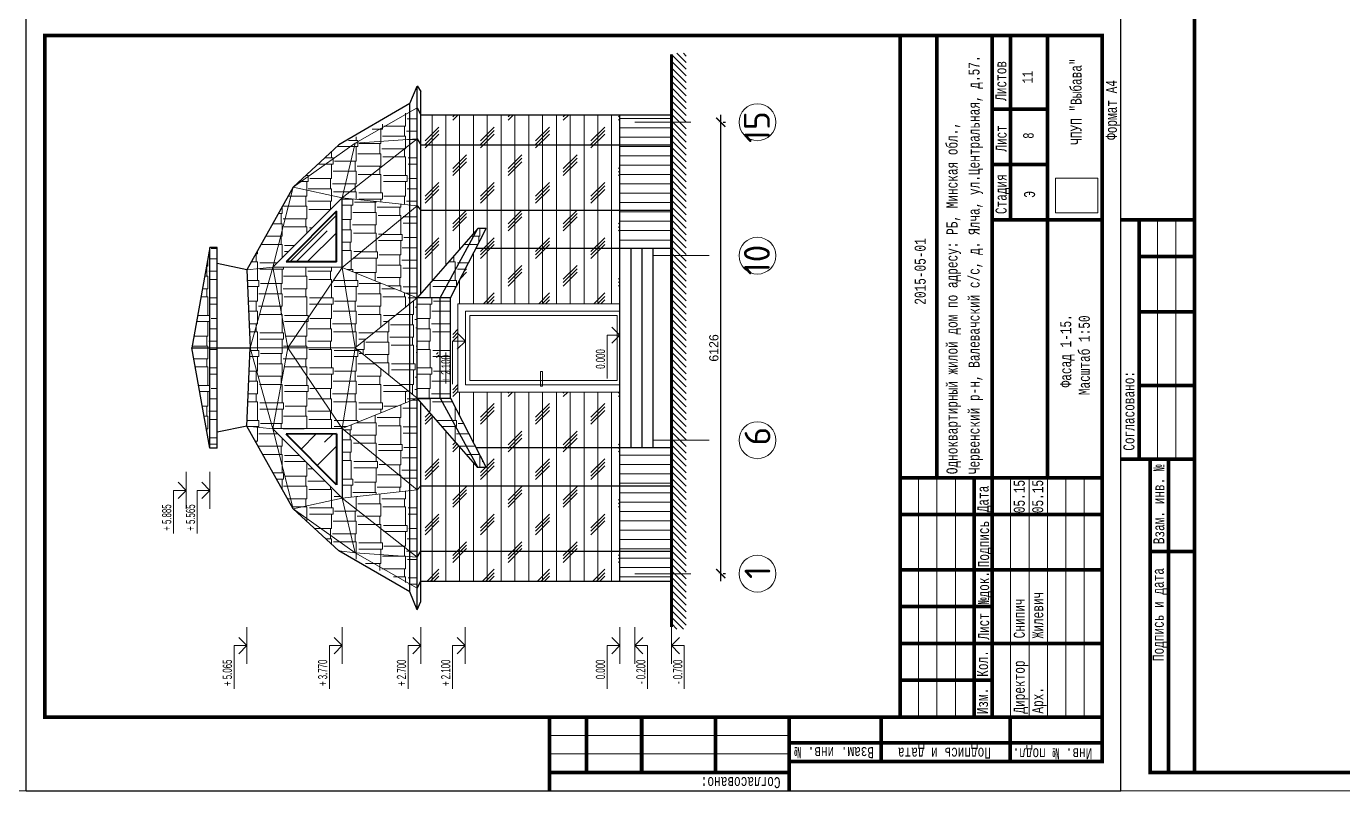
# Model space of a CAD drawing. Header units: millimetres. Extents: x -1532494 to -7068, y -619762 to -143013.
# Drawn here: x -74907 to -57044, y -206038 to -195638 of the extents above; entities that cross this region are included whole.
import ezdxf

# ---------------------------------------------------------------- set-up
doc = ezdxf.new("R2010")
doc.units = ezdxf.units.MM
doc.linetypes.add('GOST2.303 5', pattern=[24, 20, -1.5, 1, -1.5])
doc.linetypes.add('штрихпунктирнаяX2', pattern=[50.8, 25.4, -12.7, 0, -12.7])
doc.layers.get('0').update_dxf_attribs({"color": 251, "lineweight": 15})
for name, color, linetype, lineweight in [('Mebel', 34, 'Continuous', 18), ('заливка', 252, 'Continuous', 13), ('линия', 7, 'Continuous', 30), ('окна', 142, 'Continuous', 20), ('Окно', 144, 'Continuous', 40), ('Оси', 7, 'штрихпунктирнаяX2', 18), ('размеры', 7, 'Continuous', 18), ('уровень земли', 7, 'Continuous', 120)]:
    doc.layers.add(name, color=color, linetype=linetype, lineweight=lineweight)
doc.layers.add('рамка', color=105, linetype='Continuous', lineweight=30, plot=False)
doc.styles.add('GOST', font='cour.ttf', dxfattribs={"width": 0.6, "height": 3})
doc.styles.add('Style1', font='cour.ttf', dxfattribs={"width": 0.61, "height": 2.5})
doc.styles.add('style2', font='cour.ttf', dxfattribs={"width": 0.6, "height": 3})
doc.dimstyles.new('ISO-25', dxfattribs={"dimscale": 50, "dimtxt": 2.5, "dimasz": 2.5, "dimexe": 1.25, "dimexo": 0.625, "dimtad": 1, "dimdec": 0, "dimtxsty": 'Standard', "dimblk": 'ARCHTICK', "dimcen": 2.5, "dimdle": 2, "dimclrt": 256, "dimadec": 0, "dimazin": 0, "dimtfac": 1, "dimtdec": 0, "dimtmove": 1, "dimatfit": 2, "dimfxl": 1, "dimarcsym": 0})
picture_1 = doc.add_image_def('image1.jpg', size_in_pixel=(187, 229))
picture_2 = doc.add_image_def('image2.jpg', size_in_pixel=(187, 229))
pattern_1 = [(90, (6347.9, 55.14), (-335.28, 712.47), [167.64, -139.7, 195.58, -83.82, 251.46, -111.76]), (90, (6333.92, 222.78), (-335.28, 712.47), [139.7, -530.86, 111.76, -167.64]), (90, (6368.85, 558.06), (-335.28, 712.47), [83.82, -866.14]), (180, (6347.9, 55.14), (-335.28, -237.49), [321.31, -1019.81]), (180, (6347.9, 222.78), (-335.28, -237.49), [314.325, -1026.795]), (180, (6347.9, 362.48), (-335.28, -237.49), [293.37, -1047.75]), (180, (6368.85, 558.06), (-335.28, -237.49), [321.31, -1019.81]), (180, (6368.85, 641.88), (-335.28, -237.49), [321.31, -1019.81]), (180, (6347.9, 893.34), (-335.28, -237.49), [307.34, -1033.78])]
pattern_2 = [(90, (-301169.8, -62729.3), (-335.28, 712.47), [167.64, -139.7, 195.58, -83.82, 251.46, -111.76]), (90, (-301183.76, -62561.67), (-335.28, 712.47), [139.7, -530.86, 111.76, -167.64]), (90, (-301148.84, -62226.4), (-335.28, 712.47), [83.82, -866.14]), (180, (-301169.8, -62729.31), (-335.28, -237.49), [321.31, -1019.81]), (180, (-301169.8, -62561.67), (-335.28, -237.49), [314.325, -1026.795]), (180, (-301169.8, -62421.97), (-335.28, -237.49), [293.37, -1047.75]), (180, (-301148.84, -62226.4), (-335.28, -237.49), [321.31, -1019.81]), (180, (-301148.84, -62142.57), (-335.28, -237.49), [321.31, -1019.81]), (180, (-301169.8, -61891.11), (-335.28, -237.49), [307.34, -1033.78])]
pattern_3 = [(90, (-301169.8, -63674.9), (-335.28, 712.47), [167.64, -139.7, 195.58, -83.82, 251.46, -111.76]), (90, (-301183.76, -63507.27), (-335.28, 712.47), [139.7, -530.86, 111.76, -167.64]), (90, (-301148.84, -63172), (-335.28, 712.47), [83.82, -866.14]), (180, (-301169.8, -63674.9), (-335.28, -237.49), [321.31, -1019.81]), (180, (-301169.8, -63507.27), (-335.28, -237.49), [314.325, -1026.795]), (180, (-301169.8, -63367.57), (-335.28, -237.49), [293.37, -1047.75]), (180, (-301148.84, -63172), (-335.28, -237.49), [321.31, -1019.81]), (180, (-301148.84, -63088.17), (-335.28, -237.49), [321.31, -1019.81]), (180, (-301169.8, -62836.7), (-335.28, -237.49), [307.34, -1033.78])]

# ---------------------------------------------------------------- blocks, each defined once
blk = doc.blocks.new('вакепкеакепке')
at = {"color": 7, "linetype": 'GOST2.303 5'}
for p, q in [((168051385, 308359340), (168057885, 308359340)), ((168051385, 308358840), (168057885, 308358840)), ((168051385, 308358340), (168057885, 308358340)), ((168051385, 308356840), (168057885, 308356840)), ((168051385, 308356340), (168057885, 308356340)), ((168051385, 308355840), (168057885, 308355840)), ((168051385, 308355340), (168057885, 308355340)), ((168051385, 308354840), (168057885, 308354840))]:
    blk.add_line(p, q, dxfattribs=at)
at = {"const_width": 100}
blk.add_lwpolyline([(168051385, 308359840), (168069885, 308359840), (168069885, 308354353), (168051385, 308354353)], close=True, dxfattribs=at)
for points in [[(168052385, 308359840), (168052385, 308357340)], [(168053385, 308359887), (168053385, 308354400)], [(168054385, 308359887), (168054385, 308357340)], [(168055385, 308354400), (168055385, 308359887)], [(168056885, 308359887), (168056885, 308354400)], [(168057885, 308354353), (168057885, 308359840)], [(168057931, 308358840), (168069885, 308358840)], [(168057885, 308357826), (168051385, 308357826)], [(168057885, 308357340), (168051385, 308357340)], [(168057885, 308357340), (168069885, 308357340)], [(168064885, 308354353), (168064885, 308357340)], [(168066385, 308357340), (168066385, 308355840)], [(168067885, 308357340), (168067885, 308355840)], [(168064885, 308356840), (168069885, 308356840)], [(168057885, 308355840), (168069885, 308355840)]]:
    blk.add_lwpolyline(points, dxfattribs=at)
at = {"color": 7, "linetype": 'GOST2.303 5', "style": 'style2', "width": 0.6}
for s, p in [('2015-05-01', (168062579, 308359144)), ('Одноквартирный жилой дом по адресу: РБ, Минская обл.,  ', (168057980, 308358281)), ('Червенский р-н, Валевачский с/с, д. Ялча, ул.Центральная, д.57. ', (168057980, 308357683)), ('Изм.', (168051464, 308357455)), ('Кол.', (168052482, 308357455)), ('Лист', (168053488, 308357424)), ('№док.', (168054453, 308357424)), ('Подпись', (168055453, 308357424)), ('Дата', (168056947, 308357439)), ('Стадия', (168065039, 308356948)), ('Лист', (168066732, 308356949)), ('Листов', (168068113, 308356956)), ('Директор', (168051482, 308356455)), ('Снипич', (168053525, 308356455)), ('05.15', (168056921, 308356455)), ('Э', (168065484, 308356176)), ('Арх.', (168051482, 308355955)), ('Жилевич', (168053525, 308355955)), ('05.15', (168056921, 308355955)), ('ЧПУП "Выбава"', (168066920, 308354914))]:
    blk.add_text(s, height=300, dxfattribs=at).set_placement(p)
blk = doc.blocks.new('_ArchTick')
at = {"color": 0, "linetype": 'ByBlock', "const_width": 0.15}
blk.add_lwpolyline([(-0.5, -0.5), (0.5, 0.5)], dxfattribs=at)
blk = doc.blocks.new('*D324')
at = {"layer": 'Defpoints', "color": 0, "transparency": 16777216}
for p in [(-65484, -196940), (-65484, -196940), (-65484, -203066)]:
    blk.add_point(p, dxfattribs=at)
at = {"layer": 'размеры', "color": 0, "lineweight": -2, "transparency": 16777216}
for p, q in [((-65484, -203166), (-65484, -196840)), ((-65452, -196940), (-65421, -196940)), ((-65452, -203066), (-65421, -203066))]:
    blk.add_line(p, q, dxfattribs=at)
at = {"layer": 'размеры', "color": 0, "lineweight": -2, "transparency": 16777216, "xscale": 125, "yscale": 125, "zscale": 125}
for p, rotation in [((-65484, -196940), 90), ((-65484, -203066), 270)]:
    blk.add_blockref('_ArchTick', p, dxfattribs=dict(at, rotation=rotation))
at = {"layer": 'размеры', "transparency": 16777216, "insert": (-65577, -200003), "char_height": 125, "attachment_point": 5, "rotation": 90}
blk.add_mtext('6126', dxfattribs=at)

msp = doc.modelspace()

# ---------------------------------------------------------------- hatches: boundary and pattern name
at = {"layer": 'заливка', "ltscale": 20}
h = msp.add_hatch(dxfattribs=at)
h.set_pattern_fill('AR-RSHKE', color=256, scale=1.1, angle=90)
h.set_pattern_definition(pattern_1)
h.paths.add_polyline_path([(-70621.4, -197964.2), (-70446.1, -197223.5), (-69601.6, -197164.6)])
h.paths.add_polyline_path([(-69601.6, -198076.6), (-70621.4, -197964.2), (-69601.6, -197164.6)])
h.paths.add_polyline_path([(-69601.6, -197164.6), (-70446.1, -197223.5), (-69601.6, -196743.4)])
h.paths.add_polyline_path([(-70446.1, -197223.5), (-70665.2, -197248), (-69601.6, -196743.4)])
h.paths.add_polyline_path([(-70621.4, -197964.2), (-71286.7, -197819), (-70446.1, -197223.5)])
h.paths.add_polyline_path([(-71286.7, -197819), (-70665.2, -197248), (-70446.1, -197223.5)], flags=17)
h.paths.add_polyline_path([(-71560.3, -198906), (-71286.7, -197819), (-70621.4, -197964.2)])
h.paths.add_polyline_path([(-71560.3, -198906), (-71916.1, -198941.7), (-71286.7, -197819)])
h.paths.add_polyline_path([(-71869.8, -200003.1), (-71916.1, -198941.7), (-71560.3, -198906)])
h.paths.add_polyline_path([(-71359, -200003.1), (-71869.8, -200003.1), (-71560.3, -198906)])
h.paths.add_polyline_path([(-71359, -200003.1), (-71560.3, -198906), (-70621.4, -198909.8)])
h.paths.add_polyline_path([(-70446.1, -200003.1), (-71359, -200003.1), (-70621.4, -198909.8)])
h.paths.add_polyline_path([(-70446.1, -200003.1), (-70621.4, -198909.8), (-69601.6, -199321.7)])
h.paths.add_polyline_path([(-72416.1, -200003.1), (-72659.2, -200003.1), (-72416.1, -198641.7)])
h.paths.add_polyline_path([(-72316.1, -200003.1), (-72416.1, -200003.1), (-72416.1, -198641.7), (-72316.1, -198641.7)])
h.paths.add_polyline_path([(-69289.7, -199321.7), (-69601.6, -199321.7), (-68780.7, -198381.6)])
h.paths.add_polyline_path([(-69151.6, -199321.7), (-69289.7, -199321.7), (-68780.7, -198381.6), (-68667, -198381.6)])
h = msp.add_hatch(dxfattribs=at)
h.set_pattern_fill('WOODS_CORK', color=256, scale=1500, angle=90, pattern_type=2)
h.set_pattern_definition([(90, (6347.9, 55.14), (-187.5, 6e-14), []), (225, (6441.64, 148.9), (375, -375), [265.165, -265.165]), (225, (6441.64, 195.76), (375, -375), [265.165, -265.165]), (225, (6441.64, 242.64), (375, -375), [265.165, -265.165])])
h.paths.add_polyline_path([(-66851.6, -198132.7), (-69551.6, -198132.7), (-69551.6, -199264.4), (-68780.7, -198381.6), (-68667, -198381.6), (-68805.6, -198650.5), (-66851.6, -198650.5)])
h.paths.add_polyline_path([(-66851.6, -197247.2), (-69551.6, -197247.2), (-69551.6, -198132.7), (-66851.6, -198132.7)])
h.paths.add_polyline_path([(-66851.6, -196838.3), (-69551.6, -196838.3), (-69551.6, -197247.2), (-66851.6, -197247.2)])
h.paths.add_polyline_path([(-66851.6, -198650.5), (-68805.6, -198650.5), (-69151.6, -199321.7), (-69151.6, -200684.6), (-68909.3, -201154.7), (-66851.6, -201355.7), (-66851.6, -200603.1), (-69049.6, -200603.1), (-69049.6, -199403.1), (-66851.6, -199403.1)])
h.paths.add_polyline_path([(-66851.6, -201873.6), (-69551.6, -201873.6), (-69551.6, -200741.9), (-68780.7, -201624.7), (-68667, -201624.7), (-68909.3, -201154.7), (-66851.6, -201355.7)])
h.paths.add_polyline_path([(-66851.6, -201873.6), (-69551.6, -201873.6), (-69551.6, -202759), (-66851.6, -202759)])
h.paths.add_polyline_path([(-66851.6, -202759), (-69551.6, -202759), (-69551.6, -203167.9), (-66851.6, -203167.9)])
h.paths.add_polyline_path([(-69083.2, -200484.4), (-69083.2, -200063.5), (-69340.8, -200063.5), (-69340.8, -200484.4)])
h = msp.add_hatch(dxfattribs=at)
h.set_pattern_fill('ANSI31', color=256, scale=40, angle=135)
h.set_pattern_definition([(180, (-70421.37, -175551.32), (-3e-14, -127), [])])
h.paths.add_polyline_path([(-66851.6, -201873.6), (-66851.6, -202759), (-66151.6, -202759), (-66151.6, -201873.6)])
h.paths.add_polyline_path([(-66851.6, -201355.7), (-66851.6, -201873.6), (-66151.6, -201873.6), (-66151.6, -201355.7)])
h.paths.add_polyline_path([(-66851.6, -202759), (-66851.6, -203167.9), (-66151.6, -203167.9), (-66151.6, -202759)])
h.paths.add_polyline_path([(-66851.6, -198132.7), (-66851.6, -198650.5), (-66151.6, -198650.5), (-66151.6, -198132.7)])
h.paths.add_polyline_path([(-66851.6, -197247.2), (-66851.6, -198132.7), (-66151.6, -198132.7), (-66151.6, -197247.2)])
h.paths.add_polyline_path([(-66851.6, -196838.3), (-66851.6, -197247.2), (-66151.6, -197247.2), (-66151.6, -196838.3)])
h = msp.add_hatch(dxfattribs=at)
h.set_pattern_fill('AR-RSHKE', color=256, scale=1.1, angle=90)
h.set_pattern_definition(pattern_3)
h.paths.add_polyline_path([(-70621.4, -197964.2), (-69601.6, -198076.6), (-70621.4, -198909.8)])
h = msp.add_hatch(dxfattribs=at)
h.set_pattern_fill('AR-RSHKE', color=256, scale=1.1, angle=90)
h.set_pattern_definition(pattern_2)
h.paths.add_polyline_path([(-70621.4, -198909.8), (-69601.6, -198076.6), (-69601.6, -199321.7)])
h = msp.add_hatch(dxfattribs=at)
h.set_pattern_fill('AR-RSHKE', color=256, scale=1.1, angle=90)
h.set_pattern_definition([(90, (-300994.5, -61636), (-335.28, 712.47), [167.64, -139.7, 195.58, -83.82, 251.46, -111.76]), (90, (-301008.47, -61468.37), (-335.28, 712.47), [139.7, -530.86, 111.76, -167.64]), (90, (-300973.55, -61133.1), (-335.28, 712.47), [83.82, -866.14]), (180, (-300994.5, -61636), (-335.28, -237.49), [321.31, -1019.81]), (180, (-300994.5, -61468.37), (-335.28, -237.49), [314.325, -1026.795]), (180, (-300994.5, -61328.67), (-335.28, -237.49), [293.37, -1047.75]), (180, (-300973.55, -61133.09), (-335.28, -237.49), [321.31, -1019.81]), (180, (-300973.55, -61049.27), (-335.28, -237.49), [321.31, -1019.81]), (180, (-300994.5, -60797.8), (-335.28, -237.49), [307.34, -1033.78])])
h.paths.add_polyline_path([(-70446.1, -200003.1), (-69601.6, -200684.6), (-69601.6, -199321.7)])
h = msp.add_hatch(dxfattribs=at)
h.set_pattern_fill('AR-RSHKE', color=256, scale=1.1, angle=90)
h.set_pattern_definition(pattern_1)
h.paths.add_polyline_path([(-69289.7, -199321.7), (-69601.6, -199321.7), (-69601.6, -200684.6), (-69289.7, -200684.6)])
h.paths.add_polyline_path([(-69151.6, -199321.7), (-69289.7, -199321.7), (-69289.7, -200684.6), (-69151.6, -200684.6)])
h.paths.add_polyline_path([(-69083.2, -200484.4), (-69083.2, -200063.5), (-69340.8, -200063.5), (-69340.8, -200484.4)], flags=9)
h = msp.add_hatch(dxfattribs=at)
h.set_pattern_fill('AR-RSHKE', color=256, scale=1.1, angle=90)
h.set_pattern_definition(pattern_1)
h.paths.add_polyline_path([(-70621.4, -202042), (-70446.1, -202782.8), (-69601.6, -202841.7)])
h.paths.add_polyline_path([(-69601.6, -201929.7), (-70621.4, -202042), (-69601.6, -202841.7)])
h.paths.add_polyline_path([(-69601.6, -202841.7), (-70446.1, -202782.8), (-69601.6, -203262.9)])
h.paths.add_polyline_path([(-70446.1, -202782.8), (-70665.2, -202758.3), (-69601.6, -203262.9)])
h.paths.add_polyline_path([(-70621.4, -202042), (-71286.7, -202187.2), (-70446.1, -202782.8)])
h.paths.add_polyline_path([(-71286.7, -202187.2), (-70665.2, -202758.3), (-70446.1, -202782.8)], flags=17)
h.paths.add_polyline_path([(-71560.3, -201100.3), (-71286.7, -202187.2), (-70621.4, -202042)])
h.paths.add_polyline_path([(-71560.3, -201100.3), (-71916.1, -201064.6), (-71286.7, -202187.2)])
h.paths.add_polyline_path([(-71869.8, -200003.1), (-71916.1, -201064.6), (-71560.3, -201100.3)])
h.paths.add_polyline_path([(-71359, -200003.1), (-71869.8, -200003.1), (-71560.3, -201100.3)])
h.paths.add_polyline_path([(-71359, -200003.1), (-71560.3, -201100.3), (-70621.4, -201096.4)])
h.paths.add_polyline_path([(-70446.1, -200003.1), (-71359, -200003.1), (-70621.4, -201096.4)])
h.paths.add_polyline_path([(-70446.1, -200003.1), (-70621.4, -201096.4), (-69601.6, -200684.6)])
h.paths.add_polyline_path([(-72416.1, -200003.1), (-72659.2, -200003.1), (-72416.1, -201364.6)])
h.paths.add_polyline_path([(-72316.1, -200003.1), (-72416.1, -200003.1), (-72416.1, -201364.6), (-72316.1, -201364.6)])
h.paths.add_polyline_path([(-69289.7, -200684.6), (-69601.6, -200684.6), (-68780.7, -201624.7)])
h.paths.add_polyline_path([(-69151.6, -200684.6), (-69289.7, -200684.6), (-68780.7, -201624.7), (-68667, -201624.7)])
h = msp.add_hatch(dxfattribs=at)
h.set_pattern_fill('AR-RSHKE', color=256, scale=1.1, angle=90)
h.set_pattern_definition(pattern_2)
h.paths.add_polyline_path([(-70621.4, -201096.4), (-69601.6, -201929.7), (-69601.6, -200684.6)])
h = msp.add_hatch(dxfattribs=at)
h.set_pattern_fill('AR-RSHKE', color=256, scale=1.1, angle=90)
h.set_pattern_definition(pattern_3)
h.paths.add_polyline_path([(-70621.4, -202042), (-69601.6, -201929.7), (-70621.4, -201096.4)])
at = {"layer": 'окна'}
h = msp.add_hatch(dxfattribs=at)
h.set_pattern_fill('AR-RROOF', color=256, scale=30, angle=225)
h.set_pattern_definition([(225, (168094314.05, 308245150.4), (-646.5784407, -1724.2091752), [11430, -1524, 3810, -762]), (225, (168093866.8, 308244164.4), (1255.4398057, -177.8090712), [2286, -251.46, 4572, -571.5]), (225, (168094502.64, 308244423), (-2440.8336137, -3162.84620584), [6096, -1066.8, 3048, -762])])
h.paths.add_polyline_path([(-70944, -199574.9), (-70944, -198254.9)])
h.paths.add_polyline_path([(-70708.7, -198835.5), (-71381.3, -198832.7), (-71038.9, -198489.2), (-70696.4, -198145.7)])
h = msp.add_hatch(dxfattribs=at)
h.set_pattern_fill('AR-RROOF', color=256, scale=30, angle=225)
h.set_pattern_definition([(225, (168094330.9, 308241039.34), (-646.5784407, -1724.2091752), [11430, -1524, 3810, -762]), (225, (168093883.7, 308240053.3), (1255.4398057, -177.8090712), [2286, -251.46, 4572, -571.5]), (225, (168094519.46, 308240311.94), (-2440.8336137, -3162.84620584), [6096, -1066.8, 3048, -762])])
h.paths.add_polyline_path([(-70927.2, -203685.9), (-70927.2, -202365.9)])
h.paths.add_polyline_path([(-70696.4, -201860.6), (-71038.9, -201517.1), (-71381.3, -201173.6), (-70696.4, -201170.7)])
at = {"layer": 'размеры', "ltscale": 20}
h = msp.add_hatch(dxfattribs=at)
h.set_pattern_fill('ANSI31', color=256, scale=20, angle=90)
h.set_pattern_definition([(135, (-234859.13, -557059.09), (-44.901281, -44.901281), [])])
h.paths.add_polyline_path([(-66151.6, -203817.6), (-66151.6, -196004.2), (-65951.6, -196004.2), (-65951.6, -203817.6)])

# ---------------------------------------------------------------- linework, layer by layer
at = {"layer": 'Mebel'}
for p in [(-66849.2, -200503.1), (-66851.6, -200503.1)]:
    msp.add_line(p, (-68949.6, -200503.1), dxfattribs=at)
for points in [[(-69049.6, -200603.1), (-69049.6, -199403.1), (-66851.6, -199403.1)], [(-68949.6, -200503.1), (-68949.6, -199503.1), (-66851.6, -199503.1)], [(-66851.6, -200603.1), (-69049.6, -200603.1)]]:
    msp.add_lwpolyline(points, dxfattribs=at)
for points in [[(-68889.6, -200443.1), (-68889.6, -199563.1), (-66891.6, -199563.1), (-66891.6, -200443.1)], [(-67930, -200522), (-67930, -200323.5), (-67901.2, -200323.5), (-67901.2, -200522)]]:
    msp.add_lwpolyline(points, close=True, dxfattribs=at)
at = {"layer": 'линия', "ltscale": 20}
for p, q in [((-69701.6, -196687.9), (-69601.6, -196450.1)), ((-69603.1, -196447.9), (-69551.6, -196522.9)), ((-69601.6, -203556.2), (-69601.6, -196450.1)), ((-69551.6, -199264.4), (-69551.6, -196522.9)), ((-69701.6, -196687.9), (-70665.2, -197248)), ((-69701.6, -203312.2), (-69701.6, -196687.9)), ((-69601.6, -203262.9), (-69601.6, -196743.4)), ((-69601.6, -196743.4), (-69551.6, -196838.3)), ((-69551.6, -196838.3), (-66151.6, -196838.3)), ((-66851.6, -198650.5), (-66851.6, -196838.3)), ((-69551.6, -199264.4), (-69551.6, -196890.4)), ((-69601.6, -197164.6), (-69551.6, -197247.2)), ((-70665.2, -197248), (-71286.7, -197819)), ((-69551.6, -197247.2), (-66151.6, -197247.2)), ((-71286.7, -197819), (-71916.1, -198941.7)), ((-70621.4, -197964.2), (-71560.3, -198906)), ((-70621.4, -198909.8), (-70621.4, -197964.2)), ((-69601.6, -198076.6), (-69551.6, -198132.7)), ((-69551.6, -198132.7), (-66151.6, -198132.7)), ((-68780.7, -198381.6), (-69601.6, -199321.7)), ((-69289.7, -199321.7), (-68780.7, -198381.6)), ((-69151.6, -199321.7), (-68667, -198381.6)), ((-68667, -198381.6), (-68780.7, -198381.6)), ((-72416.1, -198641.7), (-72659.2, -200003.1)), ((-72416.1, -201364.6), (-72416.1, -198641.7)), ((-72316.1, -198641.7), (-72416.1, -198641.7)), ((-72316.1, -201364.6), (-72316.1, -198641.7)), ((-68805.6, -198650.5), (-66151.6, -198650.5)), ((-66851.6, -201355.7), (-66851.6, -198650.5)), ((-66701.6, -201355.7), (-66701.6, -198650.5)), ((-66551.6, -201355.7), (-66551.6, -198650.5)), ((-66401.6, -201355.7), (-66401.6, -198650.5)), ((-71916.1, -198941.7), (-72316.1, -198858.4)), ((-71916.1, -198941.7), (-71869.8, -200003.1)), ((-70621.4, -198909.8), (-71560.3, -198906)), ((-69151.6, -199321.7), (-69601.6, -199321.7)), ((-69289.7, -200684.6), (-69289.7, -199321.7)), ((-69151.6, -200684.6), (-69151.6, -199321.7)), ((-72416.1, -201364.6), (-72659.2, -200003.1)), ((-72659.2, -200003.1), (-71869.8, -200003.1)), ((-71916.1, -201064.6), (-71869.8, -200003.1)), ((-69601.6, -200684.6), (-69151.6, -200684.6)), ((-68780.7, -201624.7), (-69601.6, -200684.6)), ((-69551.6, -203167.9), (-69551.6, -200741.9)), ((-69551.6, -203445.9), (-69551.6, -200741.9)), ((-69289.7, -200684.6), (-68780.7, -201624.7)), ((-69151.6, -200684.6), (-68667, -201624.7)), ((-71916.1, -201064.6), (-72316.1, -201147.9)), ((-71286.7, -202187.2), (-71916.1, -201064.6)), ((-70621.4, -201096.4), (-71560.3, -201100.3)), ((-70621.4, -202042), (-71560.3, -201100.3)), ((-70621.4, -201096.4), (-70621.4, -202042)), ((-72316.1, -201364.6), (-72416.1, -201364.6)), ((-68805.6, -201355.7), (-66151.6, -201355.7)), ((-66851.6, -203167.9), (-66851.6, -201355.7)), ((-68667, -201624.7), (-68780.7, -201624.7)), ((-69601.6, -201929.7), (-69551.6, -201873.6)), ((-69551.6, -201873.6), (-66151.6, -201873.6)), ((-70665.2, -202758.3), (-71286.7, -202187.2)), ((-69701.6, -203312.2), (-70665.2, -202758.3)), ((-69601.6, -202841.7), (-69551.6, -202759)), ((-69551.6, -202759), (-66151.6, -202759)), ((-69601.6, -203262.9), (-69551.6, -203167.9)), ((-69551.6, -203167.9), (-66151.6, -203167.9)), ((-69601.6, -203556.2), (-69701.6, -203312.2)), ((-69601.6, -203556.2), (-69551.6, -203445.9))]:
    msp.add_line(p, q, dxfattribs=at)
at = {"layer": 'Окно', "ltscale": 20}
for p, q in [((-70696.4, -198145.7), (-71381.3, -198832.7)), ((-70696.4, -198835.5), (-70696.4, -198145.7)), ((-70696.4, -198835.5), (-71381.3, -198832.7)), ((-70696.4, -201170.7), (-71381.3, -201173.6)), ((-70696.4, -201860.6), (-71381.3, -201173.6)), ((-70696.4, -201170.7), (-70696.4, -201860.6))]:
    msp.add_line(p, q, dxfattribs=at)
at = {"layer": 'Оси', "ltscale": 30}
for p, q in [((-66651.6, -196940.3), (-65236, -196940.3)), ((-66401.6, -198750.7), (-65236, -198750.7)), ((-66401.6, -201255.9), (-65236, -201255.9)), ((-66651.6, -203066.3), (-65236, -203066.3))]:
    msp.add_line(p, q, dxfattribs=at)
at = {"layer": 'размеры', "color": 7}
for p, q in [((-60057, -191163.4), (-60057, -206013.4)), ((-68949.6, -199659.9), (-68949.6, -200158.9)), ((-66851.6, -199579.8), (-66851.6, -200078.8)), ((-66851.6, -199829.3), (-67024.6, -199829.3)), ((-67024.6, -199829.3), (-67024.6, -200416.2)), ((-68949.6, -199909.4), (-69122.6, -199909.4)), ((-69122.6, -199909.4), (-69122.6, -200496.2)), ((-72737.6, -201686.1), (-72737.6, -202185.1)), ((-72414.7, -201686.1), (-72414.7, -202185.1)), ((-72737.6, -201935.6), (-72910.6, -201935.6)), ((-72910.6, -201935.6), (-72910.6, -202522.5)), ((-72414.7, -201935.6), (-72587.7, -201935.6)), ((-72587.7, -201935.6), (-72587.7, -202522.5)), ((-71914.7, -203792.8), (-71914.7, -204291.8)), ((-70621.4, -203792.8), (-70621.4, -204291.8)), ((-69551.6, -203792.8), (-69551.6, -204291.8)), ((-68951.6, -203792.8), (-68951.6, -204291.8)), ((-66851.6, -203792.8), (-66851.6, -204291.8)), ((-66651.6, -203792.8), (-66651.6, -204291.8)), ((-66151.6, -203792.8), (-66151.6, -204291.8)), ((-66151.6, -203792.8), (-66151.6, -204291.8)), ((-71914.7, -204042.3), (-72087.7, -204042.3)), ((-72087.7, -204042.3), (-72087.7, -204629.1)), ((-70621.4, -204042.3), (-70794.3, -204042.3)), ((-70794.3, -204042.3), (-70794.3, -204629.1)), ((-69551.6, -204042.3), (-69724.6, -204042.3)), ((-69724.6, -204042.3), (-69724.6, -204629.1)), ((-68951.6, -204042.3), (-69124.6, -204042.3)), ((-69124.6, -204042.3), (-69124.6, -204629.1)), ((-66851.6, -204042.3), (-67024.6, -204042.3)), ((-67024.6, -204042.3), (-67024.6, -204629.1)), ((-66651.6, -204042.3), (-66478.6, -204042.3)), ((-66478.6, -204042.3), (-66478.6, -204629.1)), ((-66151.6, -204042.3), (-65978.6, -204042.3)), ((-66151.6, -204042.3), (-65978.6, -204042.3)), ((-65978.6, -204042.3), (-65978.6, -204629.1)), ((-65978.6, -204042.3), (-65978.6, -204629.1)), ((-95907, -206013.4), (-74907, -206013.4)), ((-60057, -206013.4), (-39057, -206013.4))]:
    msp.add_line(p, q, dxfattribs=at)
at = {"layer": 'размеры', "ltscale": 20}
for p, q in [((-70446.1, -197223.5), (-69601.6, -196743.4)), ((-66151.6, -203167.9), (-66151.6, -196838.3)), ((-70621.4, -197964.2), (-69601.6, -197164.6)), ((-69601.6, -197164.6), (-70446.1, -197223.5)), ((-70446.1, -197223.5), (-71286.7, -197819)), ((-70621.4, -197964.2), (-70446.1, -197223.5)), ((-71286.7, -197819), (-71560.3, -198906)), ((-70621.4, -197964.2), (-71286.7, -197819)), ((-69601.6, -198076.6), (-70621.4, -197964.2)), ((-70621.4, -198909.8), (-69601.6, -198076.6)), ((-71560.3, -198906), (-71916.1, -198941.7)), ((-71560.3, -198906), (-71869.8, -200003.1)), ((-71560.3, -198906), (-71359, -200003.1)), ((-70621.4, -198909.8), (-71359, -200003.1)), ((-70621.4, -198909.8), (-69601.6, -199321.7)), ((-70621.4, -198909.8), (-70446.1, -200003.1)), ((-69601.6, -199321.7), (-70446.1, -200003.1)), ((-68909.2, -199503.1), (-66851.6, -199503.1)), ((-66851.6, -200603.1), (-66851.6, -199403.1)), ((-71871.9, -200053.1), (-71869.8, -200053.1)), ((-70446.1, -200003.1), (-71869.8, -200003.1)), ((-71560.3, -201100.3), (-71869.8, -200003.1)), ((-71560.3, -201100.3), (-71359, -200003.1)), ((-70621.4, -201096.4), (-71359, -200003.1)), ((-70621.4, -201096.4), (-70446.1, -200003.1)), ((-69601.6, -200684.6), (-70446.1, -200003.1)), ((-68909.2, -200503.1), (-66851.6, -200503.1)), ((-70621.4, -201096.4), (-69601.6, -200684.6)), ((-71560.3, -201100.3), (-71916.1, -201064.6)), ((-71286.7, -202187.2), (-71560.3, -201100.3)), ((-70621.4, -201096.4), (-69601.6, -201929.7)), ((-69601.6, -201929.7), (-70621.4, -202042)), ((-70621.4, -202042), (-71286.7, -202187.2)), ((-70446.1, -202782.8), (-71286.7, -202187.2)), ((-70621.4, -202042), (-69601.6, -202841.7)), ((-70621.4, -202042), (-70446.1, -202782.8)), ((-70446.1, -202782.8), (-70665.2, -202758.3)), ((-69601.6, -202841.7), (-70446.1, -202782.8)), ((-70446.1, -202782.8), (-69601.6, -203262.9))]:
    msp.add_line(p, q, dxfattribs=at)
at = {"layer": 'размеры', "linetype": 'GOST2.303 5'}
for p, q in [((-59557, -198263.4), (-59557, -201513.4)), ((-59307, -198263.4), (-59307, -201513.4)), ((-67807, -205263.4), (-64557, -205263.4)), ((-67807, -205513.4), (-64557, -205513.4))]:
    msp.add_line(p, q, dxfattribs=at)
at = {"layer": 'размеры', "color": 7, "lineweight": 20, "ltscale": 0.9}
for p, q in [((-59807, -198763.4), (-59057, -198763.4)), ((-59807, -199513.4), (-59057, -199513.4)), ((-59807, -200513.4), (-59057, -200513.4)), ((-67307, -205763.4), (-67307, -205013.4)), ((-66557, -205763.4), (-66557, -205013.4)), ((-65557, -205763.4), (-65557, -205013.4))]:
    msp.add_line(p, q, dxfattribs=at)
at = {"layer": 'размеры', "color": 7, "lineweight": 30}
for p, q in [((-68949.6, -199909.4), (-69059.5, -199799.4)), ((-66851.6, -199829.3), (-66961.5, -199719.4)), ((-66851.6, -199829.3), (-66961.5, -199939.3)), ((-68949.6, -199909.4), (-69059.5, -200019.4)), ((-72737.6, -201935.6), (-72847.6, -201825.6)), ((-72414.7, -201935.6), (-72524.7, -201825.6)), ((-72737.6, -201935.6), (-72847.6, -202045.6)), ((-72414.7, -201935.6), (-72524.7, -202045.6)), ((-71914.7, -204042.3), (-72024.7, -203932.3)), ((-70621.4, -204042.3), (-70731.3, -203932.3)), ((-69551.6, -204042.3), (-69661.5, -203932.3)), ((-68951.6, -204042.3), (-69061.5, -203932.3)), ((-66851.6, -204042.3), (-66961.5, -203932.3)), ((-66651.6, -204042.3), (-66541.6, -203932.3)), ((-66151.6, -204042.3), (-66041.6, -203932.3)), ((-66151.6, -204042.3), (-66041.6, -203932.3)), ((-71914.7, -204042.3), (-72024.7, -204152.2)), ((-70621.4, -204042.3), (-70731.3, -204152.2)), ((-69551.6, -204042.3), (-69661.5, -204152.2)), ((-68951.6, -204042.3), (-69061.5, -204152.2)), ((-66851.6, -204042.3), (-66961.5, -204152.2)), ((-66651.6, -204042.3), (-66541.6, -204152.2)), ((-66151.6, -204042.3), (-66041.6, -204152.2)), ((-66151.6, -204042.3), (-66041.6, -204152.2))]:
    msp.add_line(p, q, dxfattribs=at)
at = {"layer": 'размеры'}
for points, const_width in [([(-59057, -191413.4), (-59057, -202941.6)], 50), ([(-59557, -198263.4), (-59557, -201513.4)], 0.05), ([(-59307, -201513.4), (-59307, -198263.4)], 0.05), ([(-64557, -205263.4), (-67807, -205263.4)], 0.05), ([(-67807, -205513.4), (-64557, -205513.4)], 0.05)]:
    msp.add_lwpolyline(points, dxfattribs=dict(at, const_width=const_width))
at = {"layer": 'размеры', "color": 7, "lineweight": 20, "ltscale": 0.9, "const_width": 50}
for points in [[(-59057, -191413.4), (-39307, -191413.4), (-39307, -205763.4), (-59057, -205763.4)], [(-74657, -205013.4), (-74657, -195763.4), (-60307, -195763.4), (-60307, -205013.4)]]:
    msp.add_lwpolyline(points, close=True, dxfattribs=at)
for points in [[(-59057, -198263.4), (-60057, -198263.4)], [(-59807, -201513.4), (-59807, -198263.4)], [(-59807, -198763.4), (-59057, -198763.4)], [(-59807, -199513.4), (-59057, -199513.4)], [(-59807, -200513.4), (-59057, -200513.4)], [(-60057, -201513.4), (-59057, -201513.4)], [(-59657, -201513.4), (-59657, -205763.4), (-59057, -205763.4)], [(-59407, -205763.4), (-59407, -201513.4)], [(-59657, -202763.4), (-59057, -202763.4)], [(-67807, -205013.4), (-67807, -206013.4)], [(-67307, -205763.4), (-67307, -205013.4)], [(-66557, -205763.4), (-66557, -205013.4)], [(-65557, -205763.4), (-65557, -205013.4)], [(-64557, -206013.4), (-64557, -205013.4)], [(-64557, -205613.4), (-60307, -205613.4), (-60307, -205013.4)], [(-63307, -205613.4), (-63307, -205013.4)], [(-61557, -205613.4), (-61557, -205013.4)], [(-60307, -205363.4), (-64557, -205363.4)], [(-64557, -205763.4), (-67807, -205763.4)]]:
    msp.add_lwpolyline(points, dxfattribs=at)
at = {"layer": 'размеры'}
for centre in [(-64986, -196940.3), (-64986, -198750.7), (-64986, -201255.9), (-64986, -203066.3)]:
    msp.add_circle(centre, 250, dxfattribs=at)
at = {"layer": 'рамка', "color": 7}
for p, q in [((-74907, -206013.4), (-74907, -195513.4)), ((-74907, -206013.4), (-74907, -195513.4)), ((-60057, -206013.4), (-60057, -195513.4)), ((-74907, -206013.4), (-60057, -206013.4))]:
    msp.add_line(p, q, dxfattribs=at)
at = {"layer": 'уровень земли'}
msp.add_line((-66151.6, -203789.1), (-66151.6, -196021.1), dxfattribs=at)

# ---------------------------------------------------------------- block references
at = {"layer": 'размеры', "xscale": 0.5, "yscale": 0.5, "zscale": 0.5, "rotation": 90}
msp.add_blockref('вакепкеакепке', (154116869.6, -84230706.1), dxfattribs=at)

# ---------------------------------------------------------------- texts
at = {"layer": 'размеры', "color": 7, "linetype": 'ByBlock', "style": 'style2', "width": 0.6}
msp.add_text('11', height=141.19, rotation=90, dxfattribs=at).set_placement((-61251.3, -196414.1))
at = {"layer": 'размеры', "style": 'GOST', "width": 0.6}
msp.add_text('Формат А4', height=150, rotation=90, dxfattribs=at).set_placement((-60108, -197179.2))
at = {"layer": 'размеры', "color": 10, "linetype": 'ByBlock', "style": 'style2', "width": 0.6}
msp.add_text('8', height=141.2, rotation=90, dxfattribs=at).set_placement((-61238.2, -197164.1))
at = {"layer": 'размеры', "color": 7, "linetype": 'GOST2.303 5', "style": 'style2', "width": 0.6}
for s, rotation, p in [('Фасад 1-15.', 90, (-60728, -200537.6)), (' Масштаб 1:50', 90, (-60475.6, -200734.3)), ('Согласовано:', 90, (-59870.3, -201397.6)), ('Взам. инв. №', 90, (-59464.3, -202666.6)), ('Подпись и дата', 90, (-59472, -204252.9)), ('Взам. инв. №', 180, (-63403.7, -205420.6)), ('Подпись и дата', 180, (-61817.5, -205428.4)), ('Инв. № подл.', 180, (-60441.8, -205435.4)), ('Согласовано:', 180, (-64672.8, -205826.7))]:
    msp.add_text(s, height=150, rotation=rotation, dxfattribs=at).set_placement(p)
at = {"layer": 'размеры', "char_height": 350, "rotation": 90}
for s, insert, attachment_point in [('{\\fISOCPEUR|b0|i0|c204|p34;15}', (-65168.2, -196791), 3), ('{\\fISOCPEUR|b0|i0|c204|p34;10}', (-65168.2, -198601.4), 3), ('{\\fISOCPEUR|b0|i0|c204|p34;6}', (-65160, -201327.2), 1), ('{\\fISOCPEUR|b0|i0|c204|p34;1}', (-65160, -203137.5), 1)]:
    msp.add_mtext_dynamic_manual_height_columns(s, width=6.114, gutter_width=12.5, heights=[0], dxfattribs=dict(at, insert=insert, attachment_point=attachment_point))
at = {"layer": 'размеры', "color": 7, "char_height": 125, "width": 730.487, "rotation": 90, "style": 'Style1'}
for s, insert, attachment_point in [('{\\fArial|b0|i0|c204|p34;0.000}', (-67178.9, -200019.8), 3), ('{\\fArial|b0|i0|c204|p34;+ 2.100}', (-69276.9, -200099.8), 3), ('{\\fArial|b0|i0|c204|p34;+ 5.885}', (-73065, -202126.1), 3), ('{\\fArial|b0|i0|c204|p34;+ 5.565}', (-72742.1, -202126.1), 3), ('{\\fArial|b0|i0|c204|p34;+ 5.065}', (-72242.1, -204232.7), 3), ('{\\fArial|b0|i0|c204|p34;+ 3.770}', (-70948.7, -204232.7), 3), ('{\\fArial|b0|i0|c204|p34;+ 2.700}', (-69878.9, -204232.7), 3), ('{\\fArial|b0|i0|c204|p34;+ 2.100}', (-69278.9, -204232.7), 3), ('{\\fArial|b0|i0|c204|p34; 0.000}', (-67178.9, -204232.7), 3), ('{\\fArial|b0|i0|c204|p34; - 0.200}', (-66503.7, -204232.7), 9), ('{\\fArial|b0|i0|c204|p34; - 0.700}', (-66003.7, -204232.7), 9), ('{\\fArial|b0|i0|c204|p34; - 0.700}', (-66003.7, -204232.7), 9)]:
    msp.add_mtext(s, dxfattribs=dict(at, insert=insert, attachment_point=attachment_point))

# ---------------------------------------------------------------- dimensions: what is measured, and where the dimension line sits
at = {"layer": 'размеры'}
dim = msp.add_linear_dim(base=(-65483.7, -196940.3), p1=(-65483.7, -203066.3), p2=(-65483.7, -196940.3), angle=90, dimstyle='ISO-25', dxfattribs=at)
dim.commit()
dim.dimension.update_dxf_attribs({"geometry": '*D324', "text_midpoint": (-65577.4, -200003.3)})

# ---------------------------------------------------------------- pictures from other files: only their frames are drawn
image = msp.add_image(picture_1, insert=(-60365.9, -198169.9), size_in_units=(469, 574.4), rotation=90)
image.dxf.flags = 7
image = msp.add_image(picture_2, insert=(-60365.9, -198169.9), size_in_units=(469, 574.4), rotation=90)
image.dxf.flags = 7

doc.saveas('drawing.dxf')
